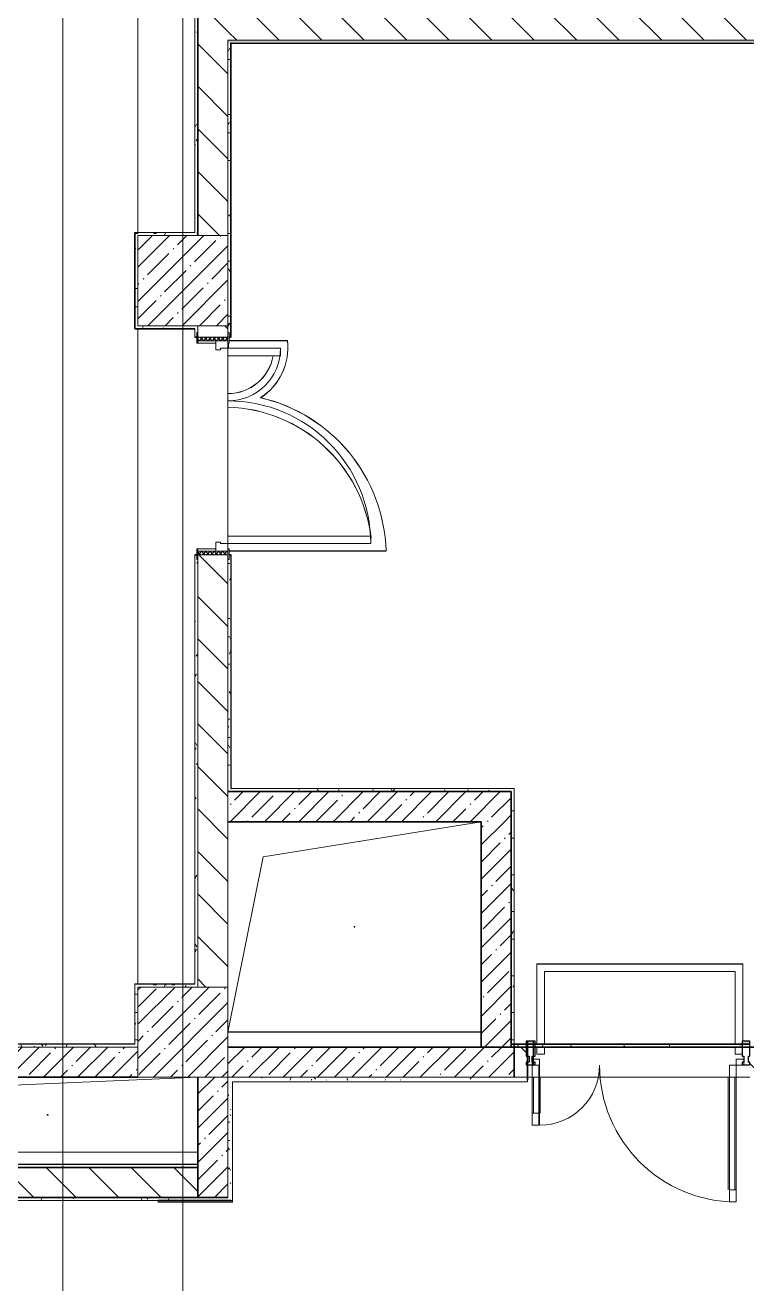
# Model space of a CAD drawing. Header units: millimetres. Extents: x 3914 to 443608, y -156176 to 78197.
# Drawn here: x 240374 to 245178, y -135653 to -127278 of the extents above; entities that cross this region are included whole.
import ezdxf

# ---------------------------------------------------------------- set-up
doc = ezdxf.new("R2010")
doc.units = ezdxf.units.MM
doc.linetypes.add('200_ШТРИХ__ш1_п0_6_', pattern=[160, 100, -60])
doc.linetypes.add('Осевая', pattern=[6350, 1270, -952.5, 3175, -952.5])
doc.layers.add('A-AREA-PATT-2', color=7, linetype='Continuous', lineweight=5, true_color=0xcde0ef, transparency=1)
for name, color, linetype, lineweight in [('A-DETL-GENF', 7, 'Continuous', 9), ('A-DOOR-1', 7, 'Continuous', 5), ('A-DOOR-2', 7, '200_ШТРИХ__ш1_п0_6_', 5), ('A-DOOR-FRAM-2', 7, 'Continuous', 5), ('A-FLOR', 7, 'Continuous', 9), ('A-GENM', 7, 'Continuous', 9), ('A-GLAZ-CWMG', 7, 'Continuous', 9), ('A-GLAZ-CWMG-1', 7, 'Continuous', 25), ('A-WALL', 7, 'Continuous', 5), ('A-WALL-1', 7, 'Continuous', 35), ('I-WALL', 7, 'Continuous', 5), ('S-COLS', 7, 'Continuous', 9), ('S-COLS-1', 7, 'Continuous', 5), ('Оси', 7, 'Continuous', 9), ('Оси-2', 7, 'Осевая', 9)]:
    doc.layers.add(name, color=color, linetype=linetype, lineweight=lineweight)
doc.layers.add('A-DOOR-FRAM-1', color=7, linetype='Continuous', lineweight=5, true_color=0xc0c0c0)
doc.layers.add('A-WALL-FNSH-1', color=9, linetype='Continuous', lineweight=5, true_color=0x808080)
pattern_1 = [(135, (174964.42, -145977.62), (-141.42136, -141.42136), [])]
pattern_2 = [(45, (174964.42, -145977.62), (-114.04925, 114.04925), []), (45, (175078.47, -145977.62), (-114.04925, 114.04925), [201.612, -40.322, 6.706, -33.617])]
pattern_3 = [(0, (174964.42, -145977.62), (243.84, 60.96), [20.117, -162.763, 20.117, -162.763, -975.36]), (0, (174964.42, -145977.62), (243.84, 60.96), [-365.76, 20.117, -345.643, 20.117, -162.763, -426.72]), (0, (174964.42, -145977.62), (243.84, 60.96), [-914.4, 20.117, -101.803, 20.117, -284.683]), (120, (175055.86, -145947.14), (-174.71291, 180.691634), [20.117, -162.763, 20.117, -162.763, -975.36]), (120, (175055.86, -145947.14), (-174.71291, 180.691634), [-365.76, 20.117, -345.643, 20.117, -162.763, -426.72]), (120, (175055.86, -145947.14), (-174.71291, 180.691634), [-914.4, 20.117, -101.803, 20.117, -284.683]), (240, (175086.34, -145825.22), (-69.12709, -241.651634), [20.117, -162.763, 20.117, -162.763, -975.36]), (240, (175086.34, -145825.22), (-69.12709, -241.651634), [-365.76, 20.117, -345.643, 20.117, -162.763, -426.72]), (240, (175086.34, -145825.22), (-69.12709, -241.651634), [-914.4, 20.117, -101.803, 20.117, -284.683])]

# ---------------------------------------------------------------- blocks, each defined once
blk = doc.blocks.new('BSC_Колонна _Прямоугольная - 600х600-23205240-Объем проектирования 2 этажа')
at = {"layer": 'S-COLS-1'}
h = blk.add_hatch(dxfattribs=at)
h.set_pattern_fill('FP_20', color=256, style=0, pattern_type=2)
h.set_pattern_definition([(45, (-66460, -12000), (-114.04925, 114.04925), []), (45, (-66345.95, -12000), (-114.04925, 114.04925), [201.613, -40.323, 6.706, -33.617])])
h.paths.add_polyline_path([(100, -300), (300, -300), (300, 300), (-300, 300), (-300, -300)])
for p, q in [((300, 300), (-300, 300)), ((-300, 300), (-300, -300)), ((300, -300), (300, 300)), ((-300, -300), (300, -300))]:
    blk.add_line(p, q, dxfattribs=at)
blk = doc.blocks.new('BSC_Колонна _Прямоугольная - 600х600-V299-Объем проектирования 2 этажа')
at = {"layer": 'S-COLS-1'}
h = blk.add_hatch(dxfattribs=at)
h.set_pattern_fill('FP_31', color=256, style=0, pattern_type=2)
h.set_pattern_definition([(45, (-66460, -17000), (-114.04925, 114.04925), []), (45, (-66345.95, -17000), (-114.04925, 114.04925), [201.613, -40.323, 6.706, -33.617])])
h.paths.add_polyline_path([(100, -300), (300, -300), (300, 300), (-300, 300), (-300, -300)])
for p, q in [((300, 300), (-300, 300)), ((-300, 300), (-300, -300)), ((300, -300), (300, 300)), ((-300, -300), (300, -300))]:
    blk.add_line(p, q, dxfattribs=at)
blk = doc.blocks.new('GM_Отверстие прямоугольное _в плите_ - Отверстие-21982946-Объем проектирования 2 этажа')
at = {"layer": 'A-GENM'}
for p, q in [((-1000, -250), (-1000, 250)), ((-1000, 250), (-1000, -250)), ((-916.7, 166.7), (1000, 250)), ((-1000, -250), (-916.7, 166.7)), ((1000, -250), (-1000, -250)), ((-1000, -250), (1000, -250))]:
    blk.add_line(p, q, dxfattribs=at)
for start, end in [(360, 180), (180, 360)]:
    blk.add_arc((0, 0), 2.5, start, end, dxfattribs=at)
blk = doc.blocks.new('GM_Отверстие прямоугольное _в плите_ - Отверстие-22748815-Объем проектирования 2 этажа')
at = {"layer": 'A-GENM'}
for p, q in [((-609.2, 466.7), (842.5, 700)), ((-842.5, -700), (-609.2, 466.7)), ((842.5, -700), (-842.5, -700)), ((-842.5, -700), (842.5, -700))]:
    blk.add_line(p, q, dxfattribs=at)
for start, end in [(360, 180), (180, 360)]:
    blk.add_arc((0, 0), 2.5, start, end, dxfattribs=at)
blk = doc.blocks.new('Прямоугольный импост - Импост структурный с накладкой - 160мм Темный-33326475-Объем проектирования 2 этажа')
at = {"layer": 'A-GLAZ-CWMG-1'}
for p, q in [((-50, 40), (-50, 140)), ((-50, 140), (0, 140)), ((0, 140), (0, 40)), ((-40, 40), (-50, 40)), ((-50, -17), (-50, 0)), ((-50, 0), (-40, 0)), ((-40, 0), (-40, 40)), ((-10, 40), (-10, 0)), ((0, 40), (-10, 40)), ((-10, 0), (0, 0)), ((0, 0), (0, -17)), ((0, -17), (-50, -17))]:
    blk.add_line(p, q, dxfattribs=at)
blk = doc.blocks.new('Прямоугольный импост - Импост структурный с накладкой - 160мм Темный-33326241-Объем проектирования 2 этажа')
at = {"layer": 'A-GLAZ-CWMG-1'}
for p, q in [((-25, 40), (-25, 140)), ((-25, 140), (25, 140)), ((25, 140), (25, 40)), ((-15, 40), (-25, 40)), ((-25, -17), (-25, 0)), ((-25, 0), (-15, 0)), ((-15, 0), (-15, 40)), ((15, 40), (15, 0)), ((25, 40), (15, 40)), ((15, 0), (25, 0)), ((25, 0), (25, -17)), ((25, -17), (-25, -17))]:
    blk.add_line(p, q, dxfattribs=at)
blk = doc.blocks.new('Прямоугольный импост - Импост структурный с накладкой - 160мм Темный-33326242-Объем проектирования 2 этажа')
at = {"layer": 'A-GLAZ-CWMG-1'}
for p, q in [((0, 140), (-50, 140)), ((-50, 140), (-50, 40)), ((0, 40), (0, 140)), ((-50, 40), (-40, 40)), ((-40, 0), (-50, 0)), ((-50, 0), (-50, -17)), ((-40, 40), (-40, 0)), ((-10, 0), (-10, 40)), ((-10, 40), (0, 40)), ((0, 0), (-10, 0)), ((0, -17), (0, 0)), ((-50, -17), (0, -17))]:
    blk.add_line(p, q, dxfattribs=at)

msp = doc.modelspace()

# ---------------------------------------------------------------- hatches: boundary and pattern name
at = {"layer": 'A-AREA-PATT-2'}
h = msp.add_hatch(color=256, dxfattribs=at)
h.paths.add_polyline_path([(246960.4, -134057.1), (247009.4, -134057.1), (247008.4, -134037.6), (245794.9, -134037.6), (245796.4, -134057.1), (246959.4, -134057.1)])
h.paths.add_polyline_path([(248444.9, -134057.1), (248484.4, -134057.1), (248484.4, -134037.6), (248434.4, -134037.6), (248436.4, -134057.1)])
h.paths.add_polyline_path([(243718.4, -134057.1), (243768.4, -134057.1), (243768.4, -134037.6), (243708.4, -134037.6), (243710.4, -134057.1)])
h.paths.add_polyline_path([(245148.4, -134057.1), (245198.4, -134057.1), (245198.4, -134037.6), (245148.4, -134037.6)])
h = msp.add_hatch(color=256, dxfattribs=at)
h.paths.add_polyline_path([(248694.4, -135109.1), (248979.6, -135109.1), (248979.6, -135103.6), (248473.4, -135103.6), (248473.4, -135109.1), (248662.6, -135109.1)])
h.paths.add_polyline_path([(241723.4, -135109.1), (241749.9, -135109.1), (241749.9, -135103.6), (241260.4, -135103.6), (241260.4, -135109.1), (241568.1, -135109.1)])
at = {"layer": 'A-DOOR-2'}
h = msp.add_hatch(dxfattribs=at)
h.set_pattern_fill('FP_39', color=256, angle=-90, style=0, pattern_type=2)
h.set_pattern_definition([(45, (241789.107, -131641.532), (-14.14214, 14.14214), []), (135, (241789.107, -131641.532), (-14.14214, -14.14214), [])])
h.paths.add_polyline_path([(241524.4, -130802.6), (241724.4, -130802.6), (241724.1, -130777.6), (241524.4, -130777.6)])
at = {"layer": 'A-DOOR-FRAM-2'}
h = msp.add_hatch(dxfattribs=at)
h.set_pattern_fill('FP_40', color=256, angle=-90, style=0, pattern_type=2)
h.set_pattern_definition([(315, (241789.107, -129518.737), (14.1421, 14.1421), []), (45, (241789.107, -129518.737), (-14.1421, 14.1421), [])])
h.paths.add_polyline_path([(241710.8, -129377.6), (241724.4, -129377.6), (241724.4, -129352.6), (241524.4, -129352.6), (241524.4, -129377.6), (241577.5, -129377.6)])
at = {"layer": 'I-WALL'}
h = msp.add_hatch(dxfattribs=at)
h.set_pattern_fill('FP_23', color=256, style=0, pattern_type=2)
h.set_pattern_definition(pattern_1)
h.paths.add_polyline_path([(241724.4, -133677.6), (241724.4, -130802.6), (241524.4, -130802.6), (241524.4, -133677.6)])
h.paths.add_polyline_path([(241568.1, -129352.6), (241724.4, -129352.6), (241724.4, -129277.6), (241524.4, -129277.6), (241524.4, -129352.6)])
h.paths.add_polyline_path([(241587.6, -128677.6), (241724.4, -128677.6), (241724.4, -123277.6), (241524.4, -123277.6), (241524.4, -128677.6), (241581.6, -128677.6)])
h.paths.add_polyline_path([(241524.4, -122677.6), (241724.4, -122677.6), (241724.4, -121927.6), (241524.4, -121927.6), (241524.4, -122657.6)])
h.paths.add_polyline_path([(241621.3, -120027.6), (241724.4, -120027.6), (241724.4, -119477.6), (241524.4, -119477.6), (241524.4, -120027.6)])
h = msp.add_hatch(dxfattribs=at)
h.set_pattern_fill('FP_191', color=256, style=0, pattern_type=2)
h.set_pattern_definition(pattern_3)
h.paths.add_polyline_path([(241524.4, -128677.6), (241524.4, -123277.6), (241504.4, -123298.6), (241504.4, -128677.6)])
h.paths.add_polyline_path([(241504.4, -123297.6), (241524.4, -123277.6), (241504.4, -123277.6)])
h = msp.add_hatch(dxfattribs=at)
h.set_pattern_fill('FP_23', color=256, style=0, pattern_type=2)
h.set_pattern_definition(pattern_1)
h.paths.add_polyline_path([(259065.1, -127377.6), (259164.4, -127377.6), (259164.4, -127177.6), (255144.4, -127177.6), (255144.4, -127377.6), (258913.7, -127377.6)])
h.paths.add_polyline_path([(248504.4, -127377.6), (248504.4, -127177.6), (241724.4, -127177.6), (241724.4, -127377.6), (246627.2, -127377.6)])
h.paths.add_polyline_path([(249465.7, -127377.6), (251204.4, -127377.6), (251204.4, -127177.6), (249004.4, -127177.6), (249004.4, -127377.6)])
h.paths.add_polyline_path([(252304.4, -127377.6), (253544.4, -127377.6), (253544.4, -127177.6), (252304.4, -127177.6)])
h = msp.add_hatch(dxfattribs=at)
h.set_pattern_fill('FP_191', color=256, style=0, pattern_type=2)
h.set_pattern_definition(pattern_3)
h.paths.add_polyline_path([(255144.4, -127397.6), (259423.4, -127397.6), (259424.4, -127377.6), (255174.4, -127377.8), (255174.4, -127385.6), (255144.4, -127385.6)])
h.paths.add_polyline_path([(252409.1, -127397.6), (254044.4, -127397.6), (254044.4, -127385.6), (254014.4, -127384.8), (254014.4, -127377.6), (252334.4, -127378), (252334.4, -127385.6), (252304.4, -127385.6), (252304.4, -127397.6), (252334.4, -127397.6)])
h.paths.add_polyline_path([(245274.4, -127397.6), (251204.4, -127397.6), (251204.4, -127385.6), (251174.4, -127384.8), (251174.4, -127377.6), (241724.4, -127377.6), (241745.4, -127397.6), (245181.7, -127397.6)])
h.paths.add_polyline_path([(241729.3, -127397.6), (241744.4, -127397.6), (241724.4, -127377.6), (241724.4, -127397.6)])
h = msp.add_hatch(dxfattribs=at)
h.set_pattern_fill('FP_191', color=256, style=0, pattern_type=2)
h.set_pattern_definition(pattern_3)
h.paths.add_polyline_path([(241724.4, -132377.6), (241744.4, -132377.6), (241744.4, -130802.6), (241732.4, -130802.6), (241732.4, -130832.6), (241724.4, -130832.6), (241724.4, -131025.5)])
h.paths.add_polyline_path([(241744.4, -129352.6), (241744.4, -127397.6), (241724.4, -127397.7), (241724.4, -129322.6), (241732.4, -129322.6), (241732.4, -129352.6)])
h = msp.add_hatch(dxfattribs=at)
h.set_pattern_fill('FP_191', color=256, style=0, pattern_type=2)
h.set_pattern_definition(pattern_3)
h.paths.add_polyline_path([(241124.4, -129277.6), (241124.4, -128657.6), (241104.4, -128657.6), (241104.4, -129277.6)])
h = msp.add_hatch(dxfattribs=at)
h.set_pattern_fill('FP_191', color=256, style=0, pattern_type=2)
h.set_pattern_definition(pattern_3)
h.paths.add_polyline_path([(241124.4, -128677.6), (241504.4, -128677.6), (241503.4, -128657.6), (241124.4, -128657.6)])
h = msp.add_hatch(dxfattribs=at)
h.set_pattern_fill('FP_191', color=256, style=0, pattern_type=2)
h.set_pattern_definition(pattern_3)
h.paths.add_polyline_path([(241129.8, -129297.6), (241504.4, -129297.6), (241504.4, -129277.6), (241104.4, -129277.6), (241104.4, -129297.6), (241124.4, -129297.6)])
h = msp.add_hatch(dxfattribs=at)
h.set_pattern_fill('FP_191', color=256, style=0, pattern_type=2)
h.set_pattern_definition(pattern_3)
h.paths.add_polyline_path([(241524.4, -133657.6), (241524.2, -130832.6), (241516.4, -130832.6), (241516.4, -130802.6), (241504.4, -130802.6), (241504.4, -133656.6)])
h.paths.add_polyline_path([(241516.4, -129352.6), (241516.4, -129322.6), (241524.4, -129322.6), (241524.4, -129277.6), (241504.4, -129298.6), (241504.4, -129352.6)])
h.paths.add_polyline_path([(241504.4, -129297.6), (241524.4, -129277.6), (241504.4, -129277.6)])
h = msp.add_hatch(dxfattribs=at)
h.set_pattern_fill('FP_1', color=256, style=0, pattern_type=2)
h.set_pattern_definition(pattern_2)
h.paths.add_polyline_path([(241724.4, -132577.6), (243609.4, -132577.6), (243609.4, -132377.6), (241724.4, -132377.6)])
h = msp.add_hatch(dxfattribs=at)
h.set_pattern_fill('FP_191', color=256, style=0, pattern_type=2)
h.set_pattern_definition(pattern_3)
h.paths.add_polyline_path([(243609.4, -132377.6), (243629.4, -132377.6), (243629.4, -132357.6), (241745.4, -132357.6), (241745.4, -132377.6), (243414.4, -132377.6)])
h = msp.add_hatch(dxfattribs=at)
h.set_pattern_fill('FP_191', color=256, style=0, pattern_type=2)
h.set_pattern_definition(pattern_3)
h.paths.add_polyline_path([(243629.4, -134077.6), (243629.4, -132377.6), (243609.4, -132377.6), (243609.4, -134077.6)])
h = msp.add_hatch(dxfattribs=at)
h.set_pattern_fill('FP_1', color=256, style=0, pattern_type=2)
h.set_pattern_definition(pattern_2)
h.paths.add_polyline_path([(243414.4, -134077.6), (243609.4, -134077.6), (243609.4, -132577.6), (243409.4, -132577.6), (243409.4, -134077.6)])
h = msp.add_hatch(dxfattribs=at)
h.set_pattern_fill('FP_191', color=256, style=0, pattern_type=2)
h.set_pattern_definition(pattern_3)
h.paths.add_polyline_path([(241124.4, -134057.6), (241124.4, -133657.6), (241104.4, -133657.6), (241104.4, -134057.6), (241121.5, -134057.6)])
h = msp.add_hatch(dxfattribs=at)
h.set_pattern_fill('FP_191', color=256, style=0, pattern_type=2)
h.set_pattern_definition(pattern_3)
h.paths.add_polyline_path([(241521.3, -133677.6), (241524.4, -133677.6), (241524.4, -133657.6), (241124.4, -133657.6), (241124.4, -133677.6), (241504.4, -133677.6)])
h = msp.add_hatch(dxfattribs=at)
h.set_pattern_fill('FP_1', color=256, style=0, pattern_type=2)
h.set_pattern_definition(pattern_2)
h.paths.add_polyline_path([(236124.4, -134277.6), (241124.4, -134277.6), (241124.4, -134077.6), (235724.4, -134077.7), (235724.4, -134277.6), (236059, -134277.6)])
h.paths.add_polyline_path([(235063.5, -134277.6), (235124.4, -134277.6), (235124.4, -134077.6), (229724.4, -134077.6), (229724.4, -134277.6), (234304.4, -134277.6)])
h = msp.add_hatch(dxfattribs=at)
h.set_pattern_fill('FP_191', color=256, style=0, pattern_type=2)
h.set_pattern_definition(pattern_3)
h.paths.add_polyline_path([(241124.4, -134077.6), (241124.4, -134057.6), (241106.4, -134059.6)])
h.paths.add_polyline_path([(241124.4, -134077.6), (241103.4, -134057.6), (235744.4, -134057.6), (235744.4, -134077.6), (240970.7, -134077.6)])
h = msp.add_hatch(dxfattribs=at)
h.set_pattern_fill('FP_1', color=256, style=0, pattern_type=2)
h.set_pattern_definition(pattern_2)
h.paths.add_polyline_path([(243390.8, -134277.6), (243629.4, -134277.6), (243629.4, -134077.6), (241724.4, -134077.6), (241724.4, -134277.6), (243383.2, -134277.6)])
h = msp.add_hatch(dxfattribs=at)
h.set_pattern_fill('FP_191', color=256, style=0, pattern_type=2)
h.set_pattern_definition(pattern_3)
h.paths.add_polyline_path([(243629.4, -134077.6), (243712.3, -134076.2), (243708.4, -134057.6), (243630.4, -134057.6)])
h.paths.add_polyline_path([(245274.4, -134077.6), (245274.4, -134057.6), (243718.4, -134057.6), (243718.4, -134077.6), (245181.7, -134077.6)])
h = msp.add_hatch(dxfattribs=at)
h.set_pattern_fill('FP_23', color=256, style=0, pattern_type=2)
h.set_pattern_definition(pattern_1)
h.paths.add_polyline_path([(243629.4, -134277.6), (243718.4, -134277.6), (243718.4, -134077.6), (243629.4, -134077.6), (243629.4, -134274.5)])
h.paths.add_polyline_path([(245274.4, -134277.6), (245274.4, -134077.6), (245198.4, -134077.6), (245198.4, -134277.6)])
h.paths.add_polyline_path([(245774.4, -134277.6), (245794.4, -134277.6), (245794.4, -134077.6), (245774.4, -134077.6), (245774.4, -134257.6)])
h.paths.add_polyline_path([(250444.4, -134277.6), (250444.4, -134077.6), (248484.4, -134078.9), (248484.4, -134277.6), (249714.4, -134277.6)])
h = msp.add_hatch(dxfattribs=at)
h.set_pattern_fill('FP_1', color=256, style=0, pattern_type=2)
h.set_pattern_definition(pattern_2)
h.paths.add_polyline_path([(241724.4, -135077.6), (241724.4, -134277.6), (241524.4, -134277.6), (241524.4, -135077.6), (241568.1, -135077.6)])
h = msp.add_hatch(dxfattribs=at)
h.set_pattern_fill('FP_191', color=256, style=0, pattern_type=2)
h.set_pattern_definition(pattern_3)
h.paths.add_polyline_path([(245774.4, -134297.6), (245794.4, -134297.6), (245794.4, -134277.6), (245198.4, -134277.6), (245198.4, -134297.6), (245274.4, -134297.6)])
h.paths.add_polyline_path([(242290.8, -134297.6), (243718.4, -134297.6), (243718.4, -134277.6), (241724.4, -134277.6), (241724.4, -134297.6), (242041.5, -134297.6)])
h = msp.add_hatch(dxfattribs=at)
h.set_pattern_fill('FP_191', color=256, style=0, pattern_type=2)
h.set_pattern_definition(pattern_3)
h.paths.add_polyline_path([(241744.4, -135097.6), (241744.4, -134297.6), (241724.4, -134299.1), (241724.4, -135097.6)])
h = msp.add_hatch(dxfattribs=at)
h.set_pattern_fill('FP_23', color=256, style=0, pattern_type=2)
h.set_pattern_definition(pattern_1)
h.paths.add_polyline_path([(241524.4, -135077.6), (241524.4, -134877.6), (237124.4, -134877.6), (237124.4, -135077.6), (240845.3, -135077.6)])
h = msp.add_hatch(dxfattribs=at)
h.set_pattern_fill('FP_191', color=256, style=0, pattern_type=2)
h.set_pattern_definition(pattern_3)
h.paths.add_polyline_path([(238224.4, -135097.6), (241724.4, -135097.6), (241724.4, -135077.6), (236904.4, -135078.4), (236904.4, -135097.6), (238144.4, -135097.6)])

# ---------------------------------------------------------------- linework, layer by layer
at = {"layer": 'A-DETL-GENF'}
for p, q in [((243748.4, -134597.6), (243748.4, -134197.6)), ((243748.4, -134197.6), (243748.4, -134597.6)), ((243793.4, -134597.6), (243793.4, -134197.6)), ((243793.4, -134597.6), (243793.4, -134197.6)), ((245063.4, -134197.6), (245108.4, -134197.6)), ((245063.4, -135107.6), (245063.4, -134197.6)), ((245063.4, -134197.6), (245063.4, -135107.6)), ((245108.4, -134197.6), (245063.4, -134197.6)), ((245108.4, -135107.6), (245108.4, -134197.6)), ((245108.4, -135107.6), (245108.4, -134197.6)), ((243748.4, -134277.6), (243793.4, -134277.6)), ((243758.4, -134517.6), (243758.4, -134277.6)), ((243802.4, -134517.6), (243802.4, -134277.6)), ((245054.4, -135027.6), (245054.4, -134277.6)), ((245108.4, -134277.6), (245063.4, -134277.6)), ((245098.4, -135027.6), (245098.4, -134277.6)), ((243748.4, -134517.6), (243793.4, -134517.6)), ((243748.4, -134597.6), (243793.4, -134597.6)), ((243748.4, -134597.6), (243793.4, -134597.6)), ((245108.4, -135027.6), (245063.4, -135027.6)), ((245108.4, -135107.6), (245063.4, -135107.6)), ((245063.4, -135107.6), (245108.4, -135107.6))]:
    msp.add_line(p, q, dxfattribs=at)
at = {"layer": 'A-DOOR-1'}
for p, q in [((242074.4, -129427.6), (241724.4, -129427.6)), ((241724.4, -129427.6), (241724.4, -129477.6)), ((242074.4, -129477.6), (242074.4, -129427.6)), ((241724.4, -129477.6), (242074.4, -129477.6)), ((242674.4, -130677.6), (241724.4, -130677.6)), ((241724.4, -130677.6), (241724.4, -130727.6)), ((241724.4, -130727.6), (242674.4, -130727.6)), ((242674.4, -130727.6), (242674.4, -130677.6)), ((243798.4, -134157.6), (243748.4, -134157.6)), ((243748.4, -134157.6), (243748.4, -134197.6)), ((243798.4, -134197.6), (243798.4, -134157.6)), ((245158.4, -134157.6), (245108.4, -134157.6)), ((245108.4, -134157.6), (245108.4, -134197.6)), ((245158.4, -134197.6), (245158.4, -134157.6)), ((243748.4, -134197.6), (243798.4, -134197.6)), ((243798.4, -134597.6), (243798.4, -134197.6)), ((245108.4, -135107.6), (245108.4, -134197.6)), ((245108.4, -134197.6), (245158.4, -134197.6))]:
    msp.add_line(p, q, dxfattribs=at)
for centre, radius, start, end in [((241724.4, -129427.6), 350, 270, 0), ((241724.4, -130727.6), 950, 0, 90), ((243798.4, -134197.6), 400, 270, 0), ((245108.4, -134197.6), 910, 180, 270)]:
    msp.add_arc(centre, radius, start, end, dxfattribs=at)
at = {"layer": 'A-DOOR-FRAM-1'}
for p, q in [((241524.4, -129322.6), (241516.4, -129322.6)), ((241516.4, -129322.6), (241516.4, -129392.6)), ((241516.4, -129392.6), (241524.4, -129392.6)), ((241524.4, -129392.6), (241524.4, -129322.6)), ((241724.4, -129352.6), (241524.4, -129352.6)), ((241524.4, -129352.6), (241524.4, -129377.6)), ((241524.4, -129377.6), (241724.4, -129377.6)), ((241644.4, -129377.6), (241524.4, -129377.6)), ((241524.4, -129377.6), (241524.4, -129392.6)), ((241524.4, -129392.6), (241644.4, -129392.6)), ((241724.4, -129377.6), (241644.4, -129377.6)), ((241644.4, -129377.6), (241644.4, -129437.6)), ((241644.4, -129392.6), (241644.4, -129377.6)), ((241732.4, -129322.6), (241724.4, -129322.6)), ((241724.4, -129322.6), (241724.4, -129392.6)), ((241724.4, -129377.6), (241724.4, -129352.6)), ((241724.4, -129427.6), (241724.4, -129377.6)), ((241724.4, -129392.6), (241732.4, -129392.6)), ((241732.4, -129392.6), (241732.4, -129322.6)), ((241644.4, -129437.6), (241674.4, -129437.6)), ((241674.4, -129437.6), (241674.4, -129427.6)), ((241674.4, -129427.6), (241724.4, -129427.6)), ((241674.4, -130717.6), (241644.4, -130717.6)), ((241644.4, -130717.6), (241644.4, -130777.6)), ((241674.4, -130727.6), (241674.4, -130717.6)), ((241724.4, -130727.6), (241674.4, -130727.6)), ((241724.4, -130777.6), (241724.4, -130727.6)), ((241516.4, -130762.6), (241516.4, -130832.6)), ((241524.4, -130762.6), (241516.4, -130762.6)), ((241524.4, -130762.6), (241524.4, -130777.6)), ((241644.4, -130762.6), (241524.4, -130762.6)), ((241524.4, -130832.6), (241524.4, -130762.6)), ((241524.4, -130777.6), (241524.4, -130802.6)), ((241724.4, -130777.6), (241524.4, -130777.6)), ((241524.4, -130777.6), (241644.4, -130777.6)), ((241524.4, -130802.6), (241724.4, -130802.6)), ((241644.4, -130777.6), (241644.4, -130762.6)), ((241644.4, -130777.6), (241724.4, -130777.6)), ((241724.4, -130762.6), (241724.4, -130832.6)), ((241732.4, -130762.6), (241724.4, -130762.6)), ((241724.4, -130802.6), (241724.4, -130777.6)), ((241732.4, -130832.6), (241732.4, -130762.6)), ((241516.4, -130832.6), (241524.4, -130832.6)), ((241724.4, -130832.6), (241732.4, -130832.6))]:
    msp.add_line(p, q, dxfattribs=at)
at = {"layer": 'A-FLOR'}
for p, q in [((241124.4, -128656.7), (241124.4, -123296.7)), ((241124.4, -128657.6), (241124.4, -123297.6)), ((241124.4, -133656.7), (241124.4, -129296.7)), ((241124.4, -133657.6), (241124.4, -129297.6)), ((241727.4, -129426.7), (241727.4, -129391.7)), ((241727.4, -129427.6), (241727.4, -129392.6)), ((241732.4, -129376.7), (242120.5, -129376.7)), ((241732.4, -129377.6), (242120.5, -129377.6)), ((241724.4, -130726.7), (241724.4, -129426.7)), ((241724.4, -130726.7), (241724.4, -129426.7)), ((241724.4, -130727.6), (241724.4, -129427.6)), ((241724.4, -130727.6), (241724.4, -129427.6)), ((241724.4, -129818.7), (241724.4, -129728.6)), ((241724.4, -129819.6), (241724.4, -129729.5)), ((242674.4, -130685.9), (242677.1, -130685.9)), ((242674.4, -130686.8), (242677.1, -130686.8)), ((242776.8, -130775.6), (241732.4, -130775.6)), ((242776.8, -130776.5), (241732.4, -130776.5)), ((243781.3, -134056.7), (243781.3, -133523.7)), ((243781.3, -133523.7), (245151.3, -133523.7)), ((243781.3, -134057.6), (243781.3, -133524.7)), ((243781.3, -133524.7), (245151.3, -133524.7)), ((245101.3, -133573.7), (243831.3, -133573.7)), ((243831.3, -133573.7), (243831.3, -134056.7)), ((245101.3, -133574.7), (243831.3, -133574.7)), ((243831.3, -133574.7), (243831.3, -134057.6)), ((245101.3, -134056.7), (245101.3, -133573.7)), ((245101.3, -134057.6), (245101.3, -133574.7)), ((245151.3, -133523.7), (245151.3, -134036.7)), ((245151.3, -133524.7), (245151.3, -134037.6)), ((241724.4, -133976.7), (243409.4, -133976.7)), ((241724.4, -133977.6), (243409.4, -133977.6)), ((243781.3, -134123.7), (243781.3, -134076.7)), ((243781.3, -134124.7), (243781.3, -134077.6)), ((243831.3, -134076.7), (243831.3, -134123.7)), ((243831.3, -134077.6), (243831.3, -134124.7)), ((245101.3, -134123.7), (245101.3, -134076.7)), ((245101.3, -134124.7), (245101.3, -134077.6)), ((243831.3, -134123.7), (243781.3, -134123.7)), ((243831.3, -134124.7), (243781.3, -134124.7)), ((245148.4, -134123.7), (245101.3, -134123.7)), ((245148.4, -134124.7), (245101.3, -134124.7)), ((245198.4, -134276.7), (243718.4, -134276.7)), ((245198.4, -134277.6), (243718.4, -134277.6)), ((239424.4, -134856.7), (241524.4, -134856.7)), ((239424.4, -134857.6), (241524.4, -134857.6)), ((241524.4, -135076.7), (237124.4, -135076.7)), ((241524.4, -135077.6), (237124.4, -135077.6))]:
    msp.add_line(p, q, dxfattribs=at)
for centre, radius, start, end in [((241728.3, -129423.4), 395, 302.61833, 6.79242), ((241728.3, -129423.4), 395, 302.61833, 6.79242), ((241728.3, -129424.3), 395, 302.61833, 6.79242), ((241728.3, -129424.3), 395, 302.61833, 6.79242), ((241724.4, -129422.4), 306.2, 270, 349.74815), ((241724.4, -129422.4), 306.2, 270, 349.74815), ((241724.4, -129423.3), 306.2, 270, 349.74815), ((241724.4, -129423.3), 306.2, 270, 349.74815), ((241698.3, -130807.4), 1079, 1.68848, 76.98917), ((241698.3, -130807.4), 1079, 1.68848, 76.98917), ((241698.3, -130808.3), 1079, 1.68848, 76.98917), ((241698.3, -130808.3), 1079, 1.68848, 76.98917), ((241694.4, -130808.5), 990.3, 7.11312, 88.26401), ((241694.4, -130808.5), 990.3, 7.11312, 88.26401), ((241694.4, -130809.4), 990.3, 7.11312, 88.26401), ((241694.4, -130809.4), 990.3, 7.11312, 88.26401)]:
    msp.add_arc(centre, radius, start, end, dxfattribs=at)
at = {"layer": 'A-WALL'}
for p, q in [((241504.4, -128657.6), (241504.4, -123297.6)), ((241724.4, -127377.6), (248504.4, -127377.6)), ((241724.4, -127377.6), (241724.4, -128677.6)), ((241104.4, -128657.6), (241504.4, -128657.6)), ((241504.4, -129352.6), (241504.4, -129297.6)), ((241524.4, -129277.6), (241524.4, -129322.6)), ((241724.4, -129322.6), (241724.4, -129277.6)), ((241504.4, -130802.6), (241504.4, -133657.6)), ((241744.4, -132357.6), (241744.4, -130802.6)), ((241524.4, -133677.6), (241524.4, -130832.6)), ((241724.4, -130832.6), (241724.4, -133677.6)), ((241104.4, -133657.6), (241104.4, -134057.6)), ((241104.4, -133657.6), (241504.4, -133657.6)), ((235724.4, -134077.6), (241124.4, -134077.6)), ((241091.4, -134057.6), (241104.4, -134057.6)), ((241724.4, -135077.6), (241724.4, -134277.6)), ((241724.4, -134277.6), (243718.4, -134277.6)), ((241260.4, -135098.6), (241260.4, -135098.1)), ((241744.4, -135109.1), (241755.4, -135109.1)), ((241755.4, -135109.1), (241755.4, -135098.1))]:
    msp.add_line(p, q, dxfattribs=at)
at = {"layer": 'A-WALL-1'}
for p, q in [((241524.4, -123277.6), (241524.4, -128677.6)), ((241744.4, -127397.6), (241745.4, -127397.6)), ((241744.4, -129352.6), (241744.4, -127397.6)), ((241104.4, -128657.6), (241104.4, -129297.6)), ((241104.4, -129297.6), (241504.4, -129297.6)), ((241504.4, -129352.6), (241516.4, -129352.6)), ((241732.4, -129352.6), (241744.4, -129352.6)), ((241516.4, -130802.6), (241504.4, -130802.6)), ((241744.4, -130802.6), (241732.4, -130802.6)), ((243609.4, -132377.6), (241724.4, -132377.6)), ((241745.4, -132357.6), (241744.4, -132357.6)), ((243609.4, -134077.6), (243609.4, -132377.6)), ((241724.4, -132577.6), (243409.4, -132577.6)), ((243409.4, -132577.6), (243409.4, -134077.6)), ((245274.4, -134077.6), (241724.4, -134077.6)), ((245198.4, -134057.6), (243609.4, -134057.6)), ((243629.4, -134277.6), (243629.4, -134057.6)), ((243718.4, -134297.6), (243718.4, -134077.6)), ((237124.4, -134277.6), (241124.4, -134277.6)), ((241524.4, -134277.6), (241524.4, -135077.6)), ((241524.4, -134877.6), (237124.4, -134877.6)), ((236924.4, -135077.6), (241724.4, -135077.6)), ((241260.4, -135097.6), (241744.4, -135097.6))]:
    msp.add_line(p, q, dxfattribs=at)
at = {"layer": 'A-WALL-FNSH-1'}
for p, q in [((241503.4, -123298.6), (241503.4, -128656.6)), ((251204.4, -127397.6), (241745.4, -127397.6)), ((241745.4, -129352.6), (241745.4, -127398.6)), ((241745.4, -127398.6), (251204.4, -127398.6)), ((241503.4, -128656.6), (241103.4, -128656.6)), ((241103.4, -128656.6), (241103.4, -129298.6)), ((241103.4, -129298.6), (241503.4, -129298.6)), ((241503.4, -129298.6), (241503.4, -129352.6)), ((241503.4, -129352.6), (241504.4, -129352.6)), ((241744.4, -129352.6), (241745.4, -129352.6)), ((241503.4, -130802.6), (241503.4, -133656.6)), ((241504.4, -130802.6), (241503.4, -130802.6)), ((241745.4, -130802.6), (241744.4, -130802.6)), ((241745.4, -132356.6), (241745.4, -130802.6)), ((243630.4, -132356.6), (241745.4, -132356.6)), ((241745.4, -132357.6), (243629.4, -132357.6)), ((243629.4, -132357.6), (243629.4, -134057.6)), ((243630.4, -134056.6), (243630.4, -132356.6)), ((241503.4, -133656.6), (241103.4, -133656.6)), ((241103.4, -133656.6), (241103.4, -134056.6)), ((235744.4, -134057.6), (241091.4, -134057.6)), ((241103.4, -134056.6), (235745.4, -134056.6)), ((243718.4, -134056.6), (243630.4, -134056.6)), ((243718.4, -134057.6), (243718.4, -134056.6)), ((241755.4, -134308.6), (243718.4, -134308.6)), ((241755.4, -135098.1), (241755.4, -134308.6)), ((243718.4, -134308.6), (243718.4, -134297.6)), ((241260.4, -135097.6), (236904.4, -135097.6)), ((241260.4, -135098.1), (241260.4, -135097.6)), ((241755.4, -135098.1), (241260.4, -135098.1)), ((241260.4, -135098.6), (241260.4, -135109.1)), ((241260.4, -135109.1), (241744.4, -135109.1)), ((241744.4, -135097.6), (241744.4, -135109.1))]:
    msp.add_line(p, q, dxfattribs=at)
at = {"layer": 'Оси'}
for points in [[(240624.4, -147883.9), (240624.4, -142883.9), (240624.4, -123579.5), (240624.4, -118579.5)], [(241989.2, -147883.9), (241989.2, -147180), (241424.4, -146613.9), (241424.4, -141613.9), (241424.4, -123579.5), (241424.4, -118579.5)]]:
    msp.add_lwpolyline(points, dxfattribs=at)
at = {"layer": 'Оси-2'}
for p, q in [((240624.4, -142882.9), (240624.4, -123578.6)), ((241424.4, -141612.9), (241424.4, -123578.6))]:
    msp.add_line(p, q, dxfattribs=at)

# ---------------------------------------------------------------- block references
at = {"layer": 'A-GENM'}
for name, p in [('GM_Отверстие прямоугольное _в плите_ - Отверстие-22748815-Объем проектирования 2 этажа', (242566.9, -133277.6)), ('GM_Отверстие прямоугольное _в плите_ - Отверстие-21982946-Объем проектирования 2 этажа', (240524.4, -134527.6))]:
    msp.add_blockref(name, p, dxfattribs=at)
at = {"layer": 'A-GLAZ-CWMG', "extrusion": (0, 0, -1)}
for name, p in [('Прямоугольный импост - Импост структурный с накладкой - 160мм Темный-33326241-Объем проектирования 2 этажа', (-243733.4, -134177.6)), ('Прямоугольный импост - Импост структурный с накладкой - 160мм Темный-33326475-Объем проектирования 2 этажа', (-243718.4, -134177.6))]:
    msp.add_blockref(name, p, dxfattribs=at)
at = {"layer": 'A-GLAZ-CWMG'}
msp.add_blockref('Прямоугольный импост - Импост структурный с накладкой - 160мм Темный-33326242-Объем проектирования 2 этажа', (245198.4, -134177.6), dxfattribs=at)
at = {"layer": 'S-COLS'}
for name, p in [('BSC_Колонна _Прямоугольная - 600х600-V299-Объем проектирования 2 этажа', (241424.4, -128977.6)), ('BSC_Колонна _Прямоугольная - 600х600-23205240-Объем проектирования 2 этажа', (241424.4, -133977.6))]:
    msp.add_blockref(name, p, dxfattribs=at)

doc.saveas('drawing.dxf')
